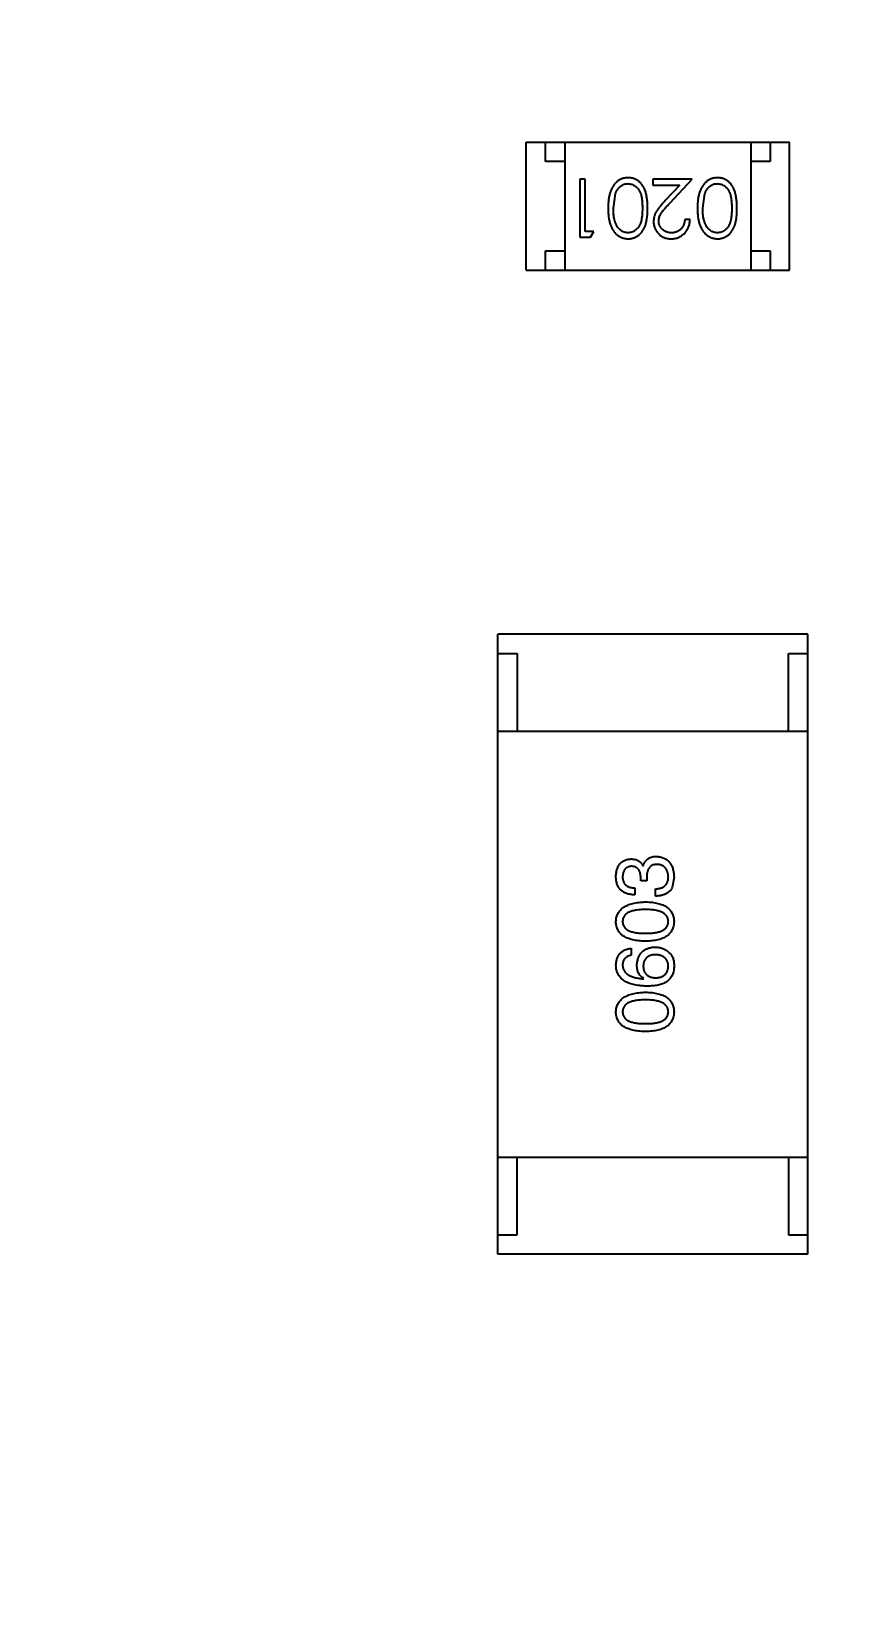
# Model space of a CAD drawing. Header units: inches. Extents: x -13 to 119, y -33 to 44.
# Drawn here: x 102.131 to 104.23, y 2.558 to 6.614 of the extents above; entities that cross this region are included whole.
import ezdxf

# ---------------------------------------------------------------- set-up
doc = ezdxf.new("R2010")
doc.units = ezdxf.units.IN
doc.header["$LTSCALE"] = 1.21
doc.header["$MEASUREMENT"] = 0
doc.header["$PDMODE"] = 3
doc.header["$PDSIZE"] = 0.3125
doc.layers.get('0').update_dxf_attribs({"linetype": 'CONTINUOUS'})
doc.layers.get('Defpoints').update_dxf_attribs({"linetype": 'CONTINUOUS'})
doc.layers.add('DIM', color=3, linetype='CONTINUOUS')
doc.styles.get("Standard").update_dxf_attribs({"font": 'txt', "width": 0.8})
doc.dimstyles.get("Standard").update_dxf_attribs({"dimtxt": 0.15625, "dimasz": 0.1875, "dimexe": 0.125, "dimexo": 0.0625, "dimgap": 0.09, "dimtad": 0, "dimtih": 1, "dimtoh": 1, "dimzin": 4, "dimdsep": 46, "dimtxsty": 'Standard', "dimblk": '_FILLED', "dimblk1": '_FILLED', "dimblk2": '_FILLED', "dimcen": 0.09, "dimazin": 1, "dimtp": 0.01, "dimtm": 0.01, "dimtfac": 1, "dimtofl": 0, "dimtmove": 0, "dimatfit": 3, "dimldrblk": '_FILLED', "dimfxl": 1, "dimtolj": 1, "dimtzin": 4, "dimarcsym": 0})

# ---------------------------------------------------------------- blocks, each defined once
blk = doc.blocks.new('_FILLED')
at = {"color": 0, "linetype": 'ByBlock'}
blk.add_solid([(0, 0), (-1, 0.1667), (-1, -0.1667)], dxfattribs=at)
blk = doc.blocks.new('*D26')
at = {"layer": 'Defpoints', "color": 0}
for p in [(87.6825, 22.6485), (108.0025, -8.1472), (108.0025, -17.2496)]:
    blk.add_point(p, dxfattribs=at)
at = {"layer": 'DIM', "color": 0, "lineweight": -2}
for p, q in [((87.6825, 22.586), (87.6825, -17.3746)), ((108.0025, -8.2097), (108.0025, -17.3746)), ((88.8825, -17.2496), (95.9125, -17.2496)), ((106.8025, -17.2496), (99.7725, -17.2496))]:
    blk.add_line(p, q, dxfattribs=at)
at = {"layer": 'DIM', "color": 0, "lineweight": -2, "xscale": 1.2, "yscale": 1.2, "zscale": 1.2, "rotation": 180}
blk.add_blockref('_FILLED', (87.6825, -17.2496), dxfattribs=at)
at = {"layer": 'DIM', "color": 0, "lineweight": -2, "xscale": 1.2, "yscale": 1.2, "zscale": 1.2}
blk.add_blockref('_FILLED', (108.0025, -17.2496), dxfattribs=at)
at = {"layer": 'DIM', "color": 0, "insert": (97.8425, -17.2496), "char_height": 1.2, "attachment_point": 5}
blk.add_mtext('\\A1;20.32', dxfattribs=at)

msp = doc.modelspace()

# ---------------------------------------------------------------- linework, layer by layer
at = {"color": 7, "linetype": 'Continuous'}
for p, q in [((103.4084, 6.3278), (104.0884, 6.3278)), ((103.4084, 5.9978), (103.4084, 6.3278)), ((103.4584, 6.2778), (103.4584, 6.3278)), ((103.5084, 6.3278), (103.5084, 5.9978)), ((103.9884, 6.3278), (103.9884, 5.9978)), ((104.0384, 6.3278), (104.0384, 6.2778)), ((104.0884, 5.9978), (104.0884, 6.3278)), ((103.5084, 6.2778), (103.4584, 6.2778)), ((104.0384, 6.2778), (103.9884, 6.2778)), ((103.5601, 6.2325), (103.5466, 6.2325)), ((103.5466, 6.2325), (103.5466, 6.0825)), ((103.5601, 6.0979), (103.5601, 6.2325)), ((103.837, 6.2325), (103.7351, 6.2325)), ((103.7351, 6.2325), (103.7351, 6.2172)), ((103.7351, 6.2172), (103.8049, 6.2172)), ((103.8049, 6.2172), (103.7674, 6.1771)), ((103.7788, 6.1705), (103.837, 6.2325)), ((103.6332, 6.1575), (103.6388, 6.1952)), ((103.8639, 6.1575), (103.8696, 6.1952)), ((103.8312, 6.1287), (103.8178, 6.1287)), ((103.5832, 6.0979), (103.5601, 6.0979)), ((103.5744, 6.0825), (103.5832, 6.0979)), ((103.4584, 6.0478), (103.5084, 6.0478)), ((103.4584, 5.9978), (103.4584, 6.0478)), ((103.5466, 6.0825), (103.5744, 6.0825)), ((103.9884, 6.0478), (104.0384, 6.0478)), ((104.0384, 6.0478), (104.0384, 5.9978)), ((103.4084, 5.9978), (104.0884, 5.9978)), ((104.1351, 5.0579), (103.3351, 5.0579)), ((103.3351, 3.4579), (103.3351, 5.0579)), ((104.1351, 3.4579), (104.1351, 5.0579)), ((103.3351, 5.0079), (103.3851, 5.0079)), ((103.3851, 5.0079), (103.3851, 4.8079)), ((104.0851, 5.0079), (104.1351, 5.0079)), ((104.0851, 4.8079), (104.0851, 5.0079)), ((103.3351, 4.8079), (104.1351, 4.8079)), ((103.7039, 4.4212), (103.7039, 4.431)), ((103.7194, 4.4212), (103.7039, 4.4212)), ((103.7096, 4.4597), (103.7104, 4.4597)), ((103.7194, 4.4302), (103.7194, 4.4212)), ((103.7899, 4.431), (103.785, 4.404)), ((103.6883, 4.4032), (103.6883, 4.3851)), ((103.7424, 4.3819), (103.7424, 4.4007)), ((103.6793, 4.2471), (103.6793, 4.229)), ((103.7112, 4.1684), (103.7121, 4.1692)), ((103.3351, 3.7079), (104.1351, 3.7079)), ((103.3851, 3.5079), (103.3851, 3.7079)), ((104.0851, 3.7079), (104.0851, 3.5079)), ((103.3351, 3.5079), (103.3851, 3.5079)), ((104.0851, 3.5079), (104.1351, 3.5079)), ((104.1351, 3.4579), (103.3351, 3.4579))]:
    msp.add_line(p, q, dxfattribs=at)
for points, knots in [([(103.6715, 6.2364), (103.6703, 6.2364), (103.6679, 6.2363), (103.6644, 6.2359), (103.6609, 6.2352), (103.6576, 6.2343), (103.6543, 6.2331), (103.6511, 6.2316), (103.6481, 6.2299), (103.645, 6.2279), (103.6422, 6.2257), (103.6394, 6.2231), (103.6368, 6.2204), (103.6344, 6.2173), (103.6322, 6.214), (103.6301, 6.2104), (103.6282, 6.2066), (103.6264, 6.2026), (103.6248, 6.1982), (103.6235, 6.1934), (103.6223, 6.1883), (103.6213, 6.1829), (103.6206, 6.1771), (103.6201, 6.1709), (103.6198, 6.1644), (103.6197, 6.1599), (103.6197, 6.1576)], [0, 0, 0, 0, 0.033824, 0.067298, 0.10028, 0.133019, 0.165736, 0.198792, 0.232372, 0.266409, 0.301016, 0.336196, 0.371972, 0.408574, 0.446394, 0.485225, 0.525372, 0.567224, 0.611081, 0.65775, 0.70702, 0.759235, 0.814484, 0.873227, 0.934937, 1, 1, 1, 1]), ([(103.6388, 6.1952), (103.6392, 6.1963), (103.64, 6.1983), (103.6413, 6.2013), (103.6428, 6.204), (103.6444, 6.2065), (103.6461, 6.2088), (103.648, 6.211), (103.65, 6.2129), (103.6528, 6.2151), (103.6565, 6.2175), (103.6612, 6.2195), (103.666, 6.2208), (103.6694, 6.2209), (103.671, 6.221)], [0, 0, 0, 0, 0.075949, 0.148549, 0.218996, 0.286119, 0.351826, 0.416074, 0.478265, 0.540325, 0.660405, 0.774606, 0.887187, 1, 1, 1, 1]), ([(103.671, 6.221), (103.6727, 6.2209), (103.676, 6.2207), (103.6808, 6.2194), (103.6856, 6.2174), (103.6893, 6.215), (103.6922, 6.2127), (103.6943, 6.2108), (103.6961, 6.2086), (103.6979, 6.2063), (103.6996, 6.2038), (103.701, 6.2011), (103.7024, 6.1982), (103.7036, 6.1951), (103.7047, 6.1917), (103.7056, 6.1879), (103.7064, 6.1838), (103.7071, 6.1792), (103.7075, 6.1743), (103.7079, 6.1691), (103.7081, 6.1634), (103.7082, 6.1595), (103.7082, 6.1575)], [0, 0, 0, 0, 0.060034, 0.120278, 0.182348, 0.247919, 0.281641, 0.315701, 0.350322, 0.385703, 0.421819, 0.459196, 0.497866, 0.538301, 0.58121, 0.628183, 0.679403, 0.734699, 0.794074, 0.858416, 0.927049, 1, 1, 1, 1]), ([(103.7216, 6.1576), (103.7216, 6.16), (103.7216, 6.1646), (103.7213, 6.1714), (103.7208, 6.1777), (103.72, 6.1837), (103.7192, 6.1892), (103.7181, 6.1944), (103.7168, 6.1991), (103.7153, 6.2034), (103.7136, 6.2074), (103.7117, 6.2111), (103.7097, 6.2146), (103.7075, 6.2178), (103.7052, 6.2208), (103.7027, 6.2235), (103.7001, 6.2259), (103.6973, 6.2281), (103.6944, 6.2301), (103.6914, 6.2318), (103.6883, 6.2332), (103.6851, 6.2343), (103.6818, 6.2353), (103.6784, 6.2359), (103.675, 6.2363), (103.6727, 6.2364), (103.6715, 6.2364)], [0, 0, 0, 0, 0.068113, 0.132564, 0.193427, 0.250218, 0.303569, 0.353576, 0.400235, 0.443586, 0.484619, 0.524292, 0.56238, 0.599049, 0.63494, 0.669782, 0.704009, 0.737842, 0.771098, 0.803896, 0.836415, 0.868639, 0.900715, 0.933378, 0.966213, 1, 1, 1, 1]), ([(103.9022, 6.2364), (103.901, 6.2364), (103.8987, 6.2363), (103.8952, 6.2359), (103.8917, 6.2352), (103.8884, 6.2343), (103.8851, 6.2331), (103.8819, 6.2316), (103.8788, 6.2299), (103.8758, 6.2279), (103.8729, 6.2257), (103.8702, 6.2231), (103.8676, 6.2204), (103.8652, 6.2173), (103.8629, 6.214), (103.8609, 6.2104), (103.8589, 6.2066), (103.8572, 6.2026), (103.8555, 6.1982), (103.8542, 6.1934), (103.853, 6.1883), (103.8521, 6.1829), (103.8514, 6.1771), (103.8508, 6.1709), (103.8505, 6.1644), (103.8505, 6.1599), (103.8505, 6.1576)], [0, 0, 0, 0, 0.033824, 0.067298, 0.10028, 0.133019, 0.165736, 0.198792, 0.232372, 0.266409, 0.301016, 0.336196, 0.371972, 0.408574, 0.446394, 0.485225, 0.525372, 0.567224, 0.611081, 0.65775, 0.70702, 0.759235, 0.814484, 0.873227, 0.934937, 1, 1, 1, 1]), ([(103.8696, 6.1952), (103.87, 6.1963), (103.8708, 6.1983), (103.8721, 6.2013), (103.8735, 6.204), (103.8751, 6.2065), (103.8769, 6.2088), (103.8787, 6.211), (103.8808, 6.2129), (103.8836, 6.2151), (103.8873, 6.2175), (103.892, 6.2195), (103.8968, 6.2208), (103.9001, 6.2209), (103.9018, 6.221)], [0, 0, 0, 0, 0.075949, 0.148549, 0.218996, 0.286119, 0.351826, 0.416074, 0.478265, 0.540325, 0.660405, 0.774606, 0.887187, 1, 1, 1, 1]), ([(103.9018, 6.221), (103.9034, 6.2209), (103.9067, 6.2207), (103.9116, 6.2194), (103.9164, 6.2174), (103.9201, 6.215), (103.923, 6.2127), (103.925, 6.2108), (103.9269, 6.2086), (103.9287, 6.2063), (103.9303, 6.2038), (103.9318, 6.2011), (103.9331, 6.1982), (103.9344, 6.1951), (103.9355, 6.1917), (103.9364, 6.1879), (103.9372, 6.1838), (103.9378, 6.1792), (103.9383, 6.1743), (103.9387, 6.1691), (103.9389, 6.1634), (103.9389, 6.1595), (103.9389, 6.1575)], [0, 0, 0, 0, 0.060034, 0.120278, 0.182348, 0.247919, 0.281641, 0.315701, 0.350322, 0.385703, 0.421819, 0.459196, 0.497866, 0.538301, 0.58121, 0.628183, 0.679403, 0.734699, 0.794074, 0.858416, 0.927049, 1, 1, 1, 1]), ([(103.9524, 6.1576), (103.9524, 6.16), (103.9523, 6.1646), (103.952, 6.1714), (103.9515, 6.1777), (103.9508, 6.1837), (103.9499, 6.1892), (103.9489, 6.1944), (103.9475, 6.1991), (103.946, 6.2034), (103.9443, 6.2074), (103.9425, 6.2111), (103.9405, 6.2146), (103.9383, 6.2178), (103.936, 6.2208), (103.9335, 6.2235), (103.9309, 6.2259), (103.9281, 6.2281), (103.9251, 6.2301), (103.9221, 6.2318), (103.919, 6.2332), (103.9158, 6.2343), (103.9126, 6.2353), (103.9092, 6.2359), (103.9058, 6.2363), (103.9034, 6.2364), (103.9022, 6.2364)], [0, 0, 0, 0, 0.068113, 0.132564, 0.193427, 0.250218, 0.303569, 0.353576, 0.400235, 0.443586, 0.484619, 0.524292, 0.56238, 0.599049, 0.63494, 0.669782, 0.704009, 0.737842, 0.771098, 0.803896, 0.836415, 0.868639, 0.900715, 0.933378, 0.966213, 1, 1, 1, 1]), ([(103.7674, 6.1771), (103.7659, 6.1756), (103.7631, 6.1726), (103.7592, 6.1682), (103.7556, 6.1641), (103.7524, 6.1602), (103.7496, 6.1566), (103.7471, 6.1532), (103.745, 6.1501), (103.7427, 6.1462), (103.7404, 6.1415), (103.7384, 6.1356), (103.7372, 6.1295), (103.7371, 6.1254), (103.737, 6.1233)], [0, 0, 0, 0, 0.09953, 0.192079, 0.277712, 0.357454, 0.429648, 0.495771, 0.555538, 0.608657, 0.707578, 0.804328, 0.901298, 1, 1, 1, 1]), ([(103.7505, 6.1245), (103.7505, 6.1261), (103.7507, 6.1293), (103.7517, 6.1341), (103.7534, 6.1388), (103.7554, 6.1426), (103.7574, 6.1457), (103.7593, 6.1484), (103.7617, 6.1513), (103.7643, 6.1546), (103.7674, 6.1581), (103.7708, 6.162), (103.7747, 6.1661), (103.7774, 6.169), (103.7788, 6.1705)], [0, 0, 0, 0, 0.088014, 0.174976, 0.2638, 0.355443, 0.406413, 0.465519, 0.533076, 0.609353, 0.693899, 0.787171, 0.889197, 1, 1, 1, 1]), ([(103.6197, 6.1576), (103.6197, 6.1553), (103.6198, 6.1508), (103.6201, 6.1442), (103.6206, 6.138), (103.6213, 6.1322), (103.6223, 6.1267), (103.6235, 6.1216), (103.6249, 6.1168), (103.6265, 6.1124), (103.6283, 6.1083), (103.6302, 6.1045), (103.6323, 6.1009), (103.6346, 6.0976), (103.637, 6.0946), (103.6395, 6.0918), (103.6423, 6.0893), (103.6451, 6.0871), (103.6481, 6.0851), (103.6512, 6.0834), (103.6544, 6.0819), (103.6576, 6.0808), (103.661, 6.0798), (103.6644, 6.0792), (103.6679, 6.0788), (103.6703, 6.0787), (103.6715, 6.0787)], [0, 0, 0, 0, 0.065278, 0.127205, 0.186168, 0.241675, 0.294115, 0.343609, 0.390387, 0.434463, 0.476646, 0.517002, 0.555936, 0.593716, 0.630057, 0.665601, 0.700745, 0.734917, 0.768681, 0.802087, 0.834849, 0.867433, 0.900138, 0.932806, 0.966212, 1, 1, 1, 1]), ([(103.671, 6.0941), (103.6694, 6.0942), (103.6661, 6.0943), (103.6612, 6.0956), (103.6566, 6.0977), (103.6528, 6.1001), (103.65, 6.1023), (103.6479, 6.1044), (103.646, 6.1066), (103.6442, 6.1091), (103.6425, 6.1118), (103.6409, 6.1147), (103.6395, 6.1179), (103.6381, 6.1213), (103.637, 6.125), (103.6359, 6.1289), (103.6351, 6.1331), (103.6344, 6.1375), (103.6339, 6.1421), (103.6334, 6.147), (103.6332, 6.1522), (103.6332, 6.1557), (103.6332, 6.1575)], [0, 0, 0, 0, 0.059689, 0.119507, 0.181075, 0.246162, 0.279894, 0.314468, 0.350403, 0.387474, 0.426147, 0.466624, 0.508745, 0.553328, 0.600058, 0.649177, 0.700552, 0.754894, 0.811825, 0.871514, 0.934319, 1, 1, 1, 1]), ([(103.7082, 6.1575), (103.7082, 6.1555), (103.7081, 6.1516), (103.7079, 6.146), (103.7075, 6.1407), (103.707, 6.1358), (103.7064, 6.1312), (103.7056, 6.1271), (103.7047, 6.1233), (103.7036, 6.1199), (103.7023, 6.1168), (103.701, 6.1139), (103.6995, 6.1112), (103.6979, 6.1087), (103.6961, 6.1064), (103.6942, 6.1043), (103.6922, 6.1023), (103.6893, 6.1001), (103.6856, 6.0977), (103.6809, 6.0956), (103.676, 6.0943), (103.6727, 6.0942), (103.671, 6.0941)], [0, 0, 0, 0, 0.073302, 0.142286, 0.206253, 0.266017, 0.321612, 0.372532, 0.419497, 0.462398, 0.502825, 0.541489, 0.579034, 0.615143, 0.650298, 0.684912, 0.718701, 0.752189, 0.817245, 0.879117, 0.939613, 1, 1, 1, 1]), ([(103.6715, 6.0787), (103.6727, 6.0787), (103.675, 6.0787), (103.6784, 6.0792), (103.6818, 6.0798), (103.6851, 6.0808), (103.6883, 6.0819), (103.6914, 6.0834), (103.6945, 6.0851), (103.6974, 6.087), (103.7002, 6.0893), (103.7029, 6.0917), (103.7054, 6.0944), (103.7077, 6.0974), (103.7098, 6.1006), (103.7119, 6.104), (103.7137, 6.1077), (103.7154, 6.1117), (103.7168, 6.116), (103.7181, 6.1207), (103.7192, 6.1258), (103.7201, 6.1314), (103.7208, 6.1373), (103.7213, 6.1437), (103.7216, 6.1505), (103.7216, 6.1552), (103.7216, 6.1576)], [0, 0, 0, 0, 0.033742, 0.066533, 0.099153, 0.13154, 0.164087, 0.196563, 0.229707, 0.263315, 0.297504, 0.331686, 0.366482, 0.4021, 0.438958, 0.476748, 0.515985, 0.556589, 0.599519, 0.645765, 0.695487, 0.748721, 0.805687, 0.866754, 0.931405, 1, 1, 1, 1]), ([(103.783, 6.0941), (103.7819, 6.0941), (103.7797, 6.0942), (103.7765, 6.0946), (103.7733, 6.0953), (103.7704, 6.0963), (103.7675, 6.0975), (103.7648, 6.0991), (103.7623, 6.1009), (103.7599, 6.103), (103.7577, 6.1053), (103.7558, 6.1077), (103.7541, 6.1102), (103.7528, 6.1129), (103.7517, 6.1156), (103.751, 6.1185), (103.7505, 6.1214), (103.7505, 6.1235), (103.7505, 6.1245)], [0, 0, 0, 0, 0.068027, 0.133505, 0.19695, 0.26027, 0.322741, 0.384982, 0.448465, 0.513424, 0.578224, 0.640011, 0.700094, 0.760067, 0.819012, 0.877878, 0.938035, 1, 1, 1, 1]), ([(103.7823, 6.0787), (103.784, 6.0787), (103.7873, 6.0788), (103.7921, 6.0795), (103.7967, 6.0806), (103.8012, 6.0821), (103.8054, 6.0841), (103.8094, 6.0865), (103.8132, 6.0894), (103.8168, 6.0927), (103.82, 6.0963), (103.8229, 6.1002), (103.8254, 6.1044), (103.8274, 6.1088), (103.829, 6.1134), (103.8302, 6.1183), (103.831, 6.1234), (103.8311, 6.1269), (103.8312, 6.1287)], [0, 0, 0, 0, 0.06445, 0.126725, 0.187421, 0.247417, 0.306749, 0.366595, 0.427749, 0.490235, 0.553031, 0.614805, 0.676505, 0.738096, 0.801021, 0.864897, 0.931209, 1, 1, 1, 1]), ([(103.8178, 6.1287), (103.8176, 6.1274), (103.8174, 6.1247), (103.8166, 6.121), (103.8157, 6.1174), (103.8145, 6.1141), (103.813, 6.111), (103.8112, 6.1082), (103.8092, 6.1055), (103.807, 6.1031), (103.8045, 6.101), (103.8019, 6.0991), (103.7991, 6.0976), (103.7962, 6.0963), (103.7931, 6.0953), (103.7899, 6.0946), (103.7865, 6.0942), (103.7842, 6.0941), (103.783, 6.0941)], [0, 0, 0, 0, 0.073648, 0.143686, 0.210962, 0.275557, 0.338064, 0.399311, 0.4594, 0.51934, 0.579024, 0.637809, 0.695959, 0.754122, 0.813113, 0.873453, 0.935561, 1, 1, 1, 1]), ([(103.8505, 6.1576), (103.8505, 6.1553), (103.8505, 6.1508), (103.8508, 6.1442), (103.8514, 6.138), (103.8521, 6.1322), (103.8531, 6.1267), (103.8542, 6.1216), (103.8557, 6.1168), (103.8572, 6.1124), (103.8591, 6.1083), (103.861, 6.1045), (103.8631, 6.1009), (103.8653, 6.0976), (103.8678, 6.0946), (103.8703, 6.0918), (103.873, 6.0893), (103.8759, 6.0871), (103.8789, 6.0851), (103.882, 6.0834), (103.8851, 6.0819), (103.8884, 6.0808), (103.8917, 6.0798), (103.8952, 6.0792), (103.8987, 6.0788), (103.901, 6.0787), (103.9022, 6.0787)], [0, 0, 0, 0, 0.065278, 0.127205, 0.186168, 0.241675, 0.294115, 0.343609, 0.390387, 0.434463, 0.476646, 0.517002, 0.555936, 0.593716, 0.630057, 0.665601, 0.700745, 0.734917, 0.768681, 0.802087, 0.834849, 0.867433, 0.900138, 0.932806, 0.966212, 1, 1, 1, 1]), ([(103.9018, 6.0941), (103.9001, 6.0942), (103.8969, 6.0943), (103.892, 6.0956), (103.8873, 6.0977), (103.8836, 6.1001), (103.8807, 6.1023), (103.8787, 6.1044), (103.8767, 6.1066), (103.8749, 6.1091), (103.8732, 6.1118), (103.8717, 6.1147), (103.8702, 6.1179), (103.8689, 6.1213), (103.8678, 6.125), (103.8667, 6.1289), (103.8659, 6.1331), (103.8651, 6.1375), (103.8646, 6.1421), (103.8642, 6.147), (103.864, 6.1522), (103.8639, 6.1557), (103.8639, 6.1575)], [0, 0, 0, 0, 0.059689, 0.119507, 0.181075, 0.246162, 0.279894, 0.314468, 0.350403, 0.387474, 0.426147, 0.466624, 0.508745, 0.553328, 0.600058, 0.649177, 0.700552, 0.754894, 0.811825, 0.871514, 0.934319, 1, 1, 1, 1]), ([(103.9389, 6.1575), (103.9389, 6.1555), (103.9389, 6.1516), (103.9386, 6.146), (103.9383, 6.1407), (103.9378, 6.1358), (103.9372, 6.1312), (103.9364, 6.1271), (103.9355, 6.1233), (103.9344, 6.1199), (103.9331, 6.1168), (103.9318, 6.1139), (103.9303, 6.1112), (103.9286, 6.1087), (103.9269, 6.1064), (103.925, 6.1043), (103.923, 6.1023), (103.9201, 6.1001), (103.9164, 6.0977), (103.9117, 6.0956), (103.9068, 6.0943), (103.9034, 6.0942), (103.9018, 6.0941)], [0, 0, 0, 0, 0.073302, 0.142286, 0.206253, 0.266017, 0.321612, 0.372532, 0.419497, 0.462398, 0.502825, 0.541489, 0.579034, 0.615143, 0.650298, 0.684912, 0.718701, 0.752189, 0.817245, 0.879117, 0.939613, 1, 1, 1, 1]), ([(103.9022, 6.0787), (103.9034, 6.0787), (103.9058, 6.0787), (103.9092, 6.0792), (103.9126, 6.0798), (103.9159, 6.0808), (103.9191, 6.0819), (103.9222, 6.0834), (103.9252, 6.0851), (103.9282, 6.087), (103.931, 6.0893), (103.9337, 6.0917), (103.9361, 6.0944), (103.9385, 6.0974), (103.9406, 6.1006), (103.9426, 6.104), (103.9445, 6.1077), (103.9461, 6.1117), (103.9476, 6.116), (103.9489, 6.1207), (103.95, 6.1258), (103.9508, 6.1314), (103.9515, 6.1373), (103.952, 6.1437), (103.9523, 6.1505), (103.9524, 6.1552), (103.9524, 6.1576)], [0, 0, 0, 0, 0.033742, 0.066533, 0.099153, 0.13154, 0.164087, 0.196563, 0.229707, 0.263315, 0.297504, 0.331686, 0.366482, 0.4021, 0.438958, 0.476748, 0.515985, 0.556589, 0.599519, 0.645765, 0.695487, 0.748721, 0.805687, 0.866754, 0.931405, 1, 1, 1, 1]), ([(103.737, 6.1233), (103.737, 6.1218), (103.7371, 6.1189), (103.7377, 6.1146), (103.7387, 6.1104), (103.74, 6.1064), (103.7419, 6.1026), (103.744, 6.0989), (103.7466, 6.0953), (103.7495, 6.0919), (103.7527, 6.0888), (103.7562, 6.0861), (103.76, 6.0838), (103.764, 6.0819), (103.7682, 6.0805), (103.7727, 6.0795), (103.7774, 6.0788), (103.7807, 6.0787), (103.7823, 6.0787)], [0, 0, 0, 0, 0.06271, 0.123347, 0.183401, 0.242828, 0.302097, 0.36242, 0.423725, 0.487032, 0.550491, 0.612709, 0.674265, 0.73617, 0.799211, 0.863483, 0.930525, 1, 1, 1, 1]), ([(103.6399, 4.4327), (103.64, 4.4344), (103.6402, 4.4378), (103.6409, 4.4426), (103.6417, 4.4472), (103.6429, 4.4514), (103.6443, 4.4554), (103.646, 4.459), (103.648, 4.4623), (103.6503, 4.4653), (103.6529, 4.468), (103.6557, 4.4703), (103.6588, 4.4724), (103.6622, 4.4741), (103.6659, 4.4755), (103.6698, 4.4766), (103.674, 4.4774), (103.677, 4.4776), (103.6785, 4.4778)], [0, 0, 0, 0, 0.077845, 0.151584, 0.221397, 0.287366, 0.350104, 0.410398, 0.467998, 0.524388, 0.579979, 0.635152, 0.690917, 0.747936, 0.806661, 0.867861, 0.932479, 1, 1, 1, 1]), ([(103.6785, 4.4778), (103.6803, 4.4777), (103.6838, 4.4776), (103.6889, 4.4768), (103.6936, 4.4753), (103.6977, 4.4734), (103.7014, 4.4708), (103.7047, 4.4677), (103.7075, 4.464), (103.7089, 4.4612), (103.7096, 4.4597)], [0, 0, 0, 0, 0.143686, 0.277942, 0.40333, 0.521785, 0.638573, 0.755208, 0.874773, 1, 1, 1, 1]), ([(103.7104, 4.4597), (103.7107, 4.4607), (103.7114, 4.4627), (103.7125, 4.4655), (103.7138, 4.4681), (103.7152, 4.4705), (103.7168, 4.4727), (103.7186, 4.4747), (103.7204, 4.4766), (103.7225, 4.4782), (103.7247, 4.4797), (103.727, 4.4809), (103.7295, 4.482), (103.7321, 4.4828), (103.7349, 4.4835), (103.7378, 4.4839), (103.7409, 4.4843), (103.743, 4.4843), (103.744, 4.4843)], [0, 0, 0, 0, 0.069445, 0.136039, 0.200011, 0.261745, 0.322328, 0.381403, 0.438864, 0.496655, 0.554398, 0.612391, 0.672266, 0.733005, 0.79604, 0.861293, 0.928785, 1, 1, 1, 1]), ([(103.7465, 4.4638), (103.7454, 4.4638), (103.7433, 4.4638), (103.7402, 4.4634), (103.7373, 4.4627), (103.7347, 4.4618), (103.7322, 4.4606), (103.73, 4.4591), (103.7279, 4.4574), (103.7262, 4.4554), (103.7246, 4.4532), (103.7232, 4.4507), (103.722, 4.4479), (103.7211, 4.4449), (103.7203, 4.4416), (103.7198, 4.438), (103.7195, 4.4342), (103.7194, 4.4316), (103.7194, 4.4302)], [0, 0, 0, 0, 0.066518, 0.129194, 0.188613, 0.245254, 0.300032, 0.353805, 0.407079, 0.461108, 0.516272, 0.574141, 0.634837, 0.699275, 0.767504, 0.840272, 0.917505, 1, 1, 1, 1]), ([(103.744, 4.4843), (103.7458, 4.4842), (103.7493, 4.4839), (103.7544, 4.483), (103.7591, 4.4818), (103.7635, 4.4802), (103.7675, 4.4782), (103.7713, 4.4757), (103.7747, 4.473), (103.7777, 4.4698), (103.7804, 4.4663), (103.7828, 4.4623), (103.7848, 4.458), (103.7865, 4.4534), (103.7879, 4.4483), (103.789, 4.4429), (103.7896, 4.4371), (103.7898, 4.4331), (103.7899, 4.431)], [0, 0, 0, 0, 0.068236, 0.132937, 0.194125, 0.253174, 0.310181, 0.365986, 0.421096, 0.476216, 0.532352, 0.590232, 0.649824, 0.71274, 0.778406, 0.848058, 0.921922, 1, 1, 1, 1]), ([(103.7752, 4.4319), (103.7751, 4.4331), (103.7749, 4.4355), (103.7744, 4.4389), (103.7737, 4.4422), (103.7728, 4.4452), (103.7717, 4.448), (103.7704, 4.4506), (103.7689, 4.4529), (103.7672, 4.4551), (103.7653, 4.4569), (103.7632, 4.4586), (103.7609, 4.4601), (103.7584, 4.4613), (103.7557, 4.4623), (103.7528, 4.463), (103.7497, 4.4636), (103.7476, 4.4638), (103.7465, 4.4638)], [0, 0, 0, 0, 0.076694, 0.149502, 0.218019, 0.283183, 0.345589, 0.405199, 0.462852, 0.519478, 0.575313, 0.630559, 0.687006, 0.744638, 0.804006, 0.866059, 0.931486, 1, 1, 1, 1]), ([(103.6883, 4.3851), (103.6864, 4.3852), (103.6826, 4.3853), (103.6772, 4.386), (103.6722, 4.387), (103.6675, 4.3883), (103.6632, 4.3901), (103.6592, 4.3921), (103.6556, 4.3946), (103.6524, 4.3974), (103.6495, 4.4005), (103.647, 4.4041), (103.6449, 4.408), (103.6432, 4.4122), (103.6418, 4.4168), (103.6408, 4.4218), (103.6401, 4.4271), (103.64, 4.4308), (103.6399, 4.4327)], [0, 0, 0, 0, 0.074804, 0.144899, 0.211458, 0.274554, 0.334363, 0.392059, 0.448123, 0.503024, 0.558154, 0.613471, 0.670844, 0.729926, 0.792003, 0.857405, 0.926768, 1, 1, 1, 1]), ([(103.6801, 4.4589), (103.6792, 4.4588), (103.6775, 4.4587), (103.6749, 4.4582), (103.6726, 4.4575), (103.6704, 4.4567), (103.6683, 4.4556), (103.6665, 4.4544), (103.6648, 4.453), (103.6632, 4.4513), (103.6619, 4.4496), (103.6607, 4.4476), (103.6597, 4.4454), (103.6588, 4.4431), (103.6582, 4.4405), (103.6577, 4.4378), (103.6573, 4.4349), (103.6572, 4.4329), (103.6571, 4.4319)], [0, 0, 0, 0, 0.067655, 0.132224, 0.194132, 0.253145, 0.309858, 0.366002, 0.421361, 0.47702, 0.532632, 0.590536, 0.65067, 0.713258, 0.779588, 0.848803, 0.921949, 1, 1, 1, 1]), ([(103.6571, 4.4319), (103.6572, 4.4307), (103.6572, 4.4285), (103.6576, 4.4254), (103.6582, 4.4224), (103.659, 4.4196), (103.6601, 4.4171), (103.6615, 4.4148), (103.663, 4.4126), (103.6649, 4.4107), (103.667, 4.409), (103.6693, 4.4076), (103.6719, 4.4063), (103.6747, 4.4052), (103.6778, 4.4044), (103.6811, 4.4038), (103.6846, 4.4033), (103.687, 4.4032), (103.6883, 4.4032)], [0, 0, 0, 0, 0.069877, 0.136363, 0.198671, 0.257968, 0.315462, 0.370709, 0.425568, 0.479847, 0.535753, 0.592303, 0.651386, 0.713311, 0.778642, 0.84836, 0.921866, 1, 1, 1, 1]), ([(103.7039, 4.431), (103.7038, 4.4321), (103.7037, 4.4343), (103.7034, 4.4373), (103.7028, 4.4402), (103.7021, 4.4429), (103.7012, 4.4454), (103.7002, 4.4476), (103.699, 4.4497), (103.6976, 4.4516), (103.696, 4.4532), (103.6942, 4.4546), (103.6923, 4.4559), (103.6902, 4.4569), (103.6879, 4.4578), (103.6855, 4.4584), (103.6828, 4.4587), (103.681, 4.4589), (103.6801, 4.4589)], [0, 0, 0, 0, 0.079415, 0.154091, 0.22508, 0.29186, 0.355026, 0.415127, 0.472418, 0.528511, 0.583551, 0.638361, 0.693547, 0.750023, 0.807857, 0.868401, 0.932259, 1, 1, 1, 1]), ([(103.7424, 4.4007), (103.7437, 4.4008), (103.7463, 4.4009), (103.75, 4.4013), (103.7535, 4.402), (103.7567, 4.4029), (103.7597, 4.404), (103.7624, 4.4054), (103.7648, 4.407), (103.767, 4.4089), (103.7689, 4.411), (103.7706, 4.4133), (103.772, 4.4158), (103.7732, 4.4186), (103.7741, 4.4216), (103.7747, 4.4248), (103.7751, 4.4283), (103.7752, 4.4306), (103.7752, 4.4319)], [0, 0, 0, 0, 0.07723, 0.149593, 0.217944, 0.282232, 0.34411, 0.402297, 0.458791, 0.513966, 0.568538, 0.623291, 0.679957, 0.737243, 0.798142, 0.86118, 0.928728, 1, 1, 1, 1]), ([(103.785, 4.404), (103.7846, 4.4031), (103.7838, 4.4014), (103.7822, 4.399), (103.7806, 4.3967), (103.7787, 4.3946), (103.7766, 4.3926), (103.7744, 4.3908), (103.772, 4.3892), (103.7694, 4.3878), (103.7667, 4.3865), (103.7637, 4.3853), (103.7606, 4.3844), (103.7573, 4.3835), (103.7538, 4.3829), (103.7502, 4.3823), (103.7463, 4.382), (103.7437, 4.3819), (103.7424, 4.3819)], [0, 0, 0, 0, 0.056906, 0.113264, 0.168825, 0.223843, 0.279195, 0.335267, 0.392098, 0.450414, 0.51054, 0.572219, 0.636652, 0.703156, 0.773102, 0.845505, 0.921063, 1, 1, 1, 1]), ([(103.6399, 4.3161), (103.64, 4.3181), (103.6403, 4.3219), (103.6414, 4.3274), (103.643, 4.3326), (103.6452, 4.3375), (103.648, 4.3419), (103.6513, 4.346), (103.6553, 4.3498), (103.6598, 4.3531), (103.6649, 4.3561), (103.6706, 4.3588), (103.6768, 4.361), (103.6836, 4.3629), (103.6909, 4.3645), (103.6988, 4.3657), (103.7073, 4.3665), (103.7131, 4.3668), (103.7162, 4.3669)], [0, 0, 0, 0, 0.057415, 0.112361, 0.16496, 0.216437, 0.267441, 0.318839, 0.371478, 0.426325, 0.483626, 0.544235, 0.608673, 0.677374, 0.750405, 0.828394, 0.911525, 1, 1, 1, 1]), ([(103.7162, 4.3473), (103.7138, 4.3472), (103.7092, 4.3472), (103.7025, 4.3468), (103.6962, 4.3462), (103.6905, 4.3454), (103.6851, 4.3443), (103.6803, 4.343), (103.6759, 4.3414), (103.6719, 4.3396), (103.6685, 4.3375), (103.6654, 4.3352), (103.6629, 4.3326), (103.6607, 4.3298), (103.6591, 4.3267), (103.658, 4.3234), (103.6573, 4.3198), (103.6572, 4.3174), (103.6571, 4.3161)], [0, 0, 0, 0, 0.095719, 0.185854, 0.269738, 0.347952, 0.420315, 0.487894, 0.550245, 0.608186, 0.662454, 0.713283, 0.761375, 0.808209, 0.854301, 0.901312, 0.949396, 1, 1, 1, 1]), ([(103.7162, 4.3669), (103.7191, 4.3668), (103.7248, 4.3666), (103.7331, 4.3659), (103.7408, 4.3648), (103.748, 4.3632), (103.7546, 4.3614), (103.7606, 4.3591), (103.7661, 4.3565), (103.7711, 4.3536), (103.7754, 4.3502), (103.7792, 4.3464), (103.7825, 4.3423), (103.7851, 4.3378), (103.7872, 4.3329), (103.7887, 4.3276), (103.7897, 4.322), (103.7898, 4.3181), (103.7899, 4.3161)], [0, 0, 0, 0, 0.08769, 0.170218, 0.24749, 0.319818, 0.387758, 0.451391, 0.511445, 0.568185, 0.622681, 0.67526, 0.726746, 0.778428, 0.830764, 0.884397, 0.940866, 1, 1, 1, 1]), ([(103.7752, 4.3161), (103.7751, 4.3174), (103.7749, 4.3198), (103.7742, 4.3234), (103.7729, 4.3267), (103.7712, 4.3298), (103.7691, 4.3326), (103.7665, 4.3352), (103.7635, 4.3375), (103.76, 4.3396), (103.756, 4.3414), (103.7516, 4.343), (103.7468, 4.3443), (103.7415, 4.3454), (103.7358, 4.3462), (103.7297, 4.3468), (103.7231, 4.3472), (103.7185, 4.3472), (103.7162, 4.3473)], [0, 0, 0, 0, 0.050879, 0.099377, 0.146973, 0.193618, 0.240619, 0.289461, 0.34047, 0.395283, 0.453059, 0.515633, 0.582666, 0.655287, 0.732971, 0.815933, 0.905166, 1, 1, 1, 1]), ([(103.7162, 4.2653), (103.7131, 4.2654), (103.7072, 4.2656), (103.6986, 4.2664), (103.6907, 4.2675), (103.6833, 4.269), (103.6764, 4.2708), (103.6702, 4.2731), (103.6645, 4.2757), (103.6594, 4.2787), (103.6549, 4.282), (103.651, 4.2858), (103.6476, 4.2899), (103.6449, 4.2945), (103.6428, 4.2994), (103.6412, 4.3046), (103.6402, 4.3102), (103.64, 4.3141), (103.6399, 4.3161)], [0, 0, 0, 0, 0.088823, 0.172287, 0.250296, 0.323438, 0.392244, 0.456221, 0.516635, 0.573871, 0.628, 0.680335, 0.731489, 0.782557, 0.834044, 0.886738, 0.942089, 1, 1, 1, 1]), ([(103.6571, 4.3161), (103.6572, 4.3149), (103.6573, 4.3125), (103.658, 4.309), (103.6591, 4.3058), (103.6608, 4.3028), (103.6629, 4.3), (103.6654, 4.2975), (103.6685, 4.2953), (103.672, 4.2933), (103.6759, 4.2915), (103.6803, 4.2899), (103.6852, 4.2887), (103.6905, 4.2876), (103.6962, 4.2868), (103.7025, 4.2862), (103.7092, 4.2858), (103.7138, 4.2858), (103.7162, 4.2858)], [0, 0, 0, 0, 0.049764, 0.097007, 0.143217, 0.188577, 0.235116, 0.282997, 0.333719, 0.387776, 0.445989, 0.508679, 0.576563, 0.649481, 0.728235, 0.812722, 0.903548, 1, 1, 1, 1]), ([(103.7162, 4.2858), (103.7185, 4.2858), (103.7232, 4.2858), (103.7298, 4.2862), (103.7361, 4.2868), (103.7419, 4.2876), (103.7472, 4.2887), (103.752, 4.2899), (103.7564, 4.2915), (103.7604, 4.2933), (103.7639, 4.2953), (103.7669, 4.2975), (103.7694, 4.3), (103.7715, 4.3028), (103.7732, 4.3058), (103.7744, 4.309), (103.775, 4.3125), (103.7751, 4.3149), (103.7752, 4.3161)], [0, 0, 0, 0, 0.096457, 0.187288, 0.27178, 0.350132, 0.423455, 0.491343, 0.554037, 0.612253, 0.666313, 0.717038, 0.764921, 0.811214, 0.856775, 0.902988, 0.950234, 1, 1, 1, 1]), ([(103.7899, 4.3161), (103.7898, 4.3141), (103.7897, 4.3102), (103.7887, 4.3046), (103.7872, 4.2994), (103.7851, 4.2945), (103.7825, 4.2899), (103.7792, 4.2858), (103.7755, 4.282), (103.7711, 4.2787), (103.7661, 4.2757), (103.7606, 4.2731), (103.7546, 4.2708), (103.748, 4.269), (103.7408, 4.2675), (103.7331, 4.2664), (103.7248, 4.2656), (103.7191, 4.2654), (103.7162, 4.2653)], [0, 0, 0, 0, 0.059135, 0.115606, 0.169241, 0.221578, 0.273261, 0.324749, 0.377329, 0.431642, 0.488541, 0.548597, 0.612232, 0.680174, 0.752504, 0.829777, 0.912307, 1, 1, 1, 1]), ([(103.6399, 4.2036), (103.6401, 4.2052), (103.6403, 4.2083), (103.641, 4.2129), (103.642, 4.2171), (103.6432, 4.2211), (103.6447, 4.2248), (103.6465, 4.2282), (103.6486, 4.2313), (103.6509, 4.2342), (103.6535, 4.2368), (103.6564, 4.2391), (103.6596, 4.2411), (103.663, 4.2429), (103.6667, 4.2444), (103.6706, 4.2456), (103.6749, 4.2465), (103.6778, 4.2469), (103.6793, 4.2471)], [0, 0, 0, 0, 0.073784, 0.144317, 0.211047, 0.274818, 0.336501, 0.395724, 0.453465, 0.510016, 0.566585, 0.622844, 0.680328, 0.739335, 0.800408, 0.863904, 0.93053, 1, 1, 1, 1]), ([(103.6793, 4.229), (103.6775, 4.2287), (103.6742, 4.2279), (103.6696, 4.2261), (103.6658, 4.2237), (103.6626, 4.2208), (103.6601, 4.2172), (103.6584, 4.2132), (103.6573, 4.2086), (103.6572, 4.2053), (103.6571, 4.2036)], [0, 0, 0, 0, 0.1439, 0.274233, 0.394478, 0.509388, 0.621911, 0.738504, 0.863414, 1, 1, 1, 1]), ([(103.694, 4.2036), (103.6942, 4.2055), (103.6945, 4.209), (103.6954, 4.2142), (103.6966, 4.219), (103.6981, 4.2234), (103.6999, 4.2275), (103.702, 4.2314), (103.7045, 4.2348), (103.7073, 4.2379), (103.7104, 4.2407), (103.7138, 4.2431), (103.7175, 4.2452), (103.7216, 4.2469), (103.7259, 4.2483), (103.7306, 4.2493), (103.7356, 4.2501), (103.739, 4.2503), (103.7407, 4.2504)], [0, 0, 0, 0, 0.074228, 0.144548, 0.211288, 0.274576, 0.335162, 0.393915, 0.450599, 0.506657, 0.562409, 0.618617, 0.676096, 0.735061, 0.79654, 0.860906, 0.928473, 1, 1, 1, 1]), ([(103.7416, 4.2307), (103.7403, 4.2306), (103.738, 4.2304), (103.7345, 4.2299), (103.7313, 4.2292), (103.7283, 4.2283), (103.7255, 4.2271), (103.723, 4.2258), (103.7207, 4.2243), (103.7186, 4.2225), (103.7168, 4.2206), (103.7151, 4.2184), (103.7138, 4.216), (103.7126, 4.2135), (103.7117, 4.2107), (103.711, 4.2077), (103.7106, 4.2045), (103.7105, 4.2023), (103.7104, 4.2012)], [0, 0, 0, 0, 0.076288, 0.14871, 0.216387, 0.281386, 0.342528, 0.402111, 0.4591, 0.514852, 0.569974, 0.625644, 0.682226, 0.740156, 0.800362, 0.863471, 0.930116, 1, 1, 1, 1]), ([(103.7407, 4.2504), (103.7425, 4.2503), (103.7459, 4.2502), (103.751, 4.2495), (103.7559, 4.2484), (103.7607, 4.2468), (103.7652, 4.2446), (103.7696, 4.2421), (103.7738, 4.2391), (103.7763, 4.2368), (103.7776, 4.2356)], [0, 0, 0, 0, 0.12904, 0.253809, 0.377066, 0.499122, 0.621469, 0.744665, 0.870607, 1, 1, 1, 1]), ([(103.7752, 4.202), (103.7751, 4.2031), (103.7749, 4.2052), (103.7744, 4.2083), (103.7736, 4.2112), (103.7725, 4.2139), (103.7712, 4.2164), (103.7697, 4.2187), (103.768, 4.2208), (103.766, 4.2227), (103.7637, 4.2245), (103.7613, 4.2259), (103.7586, 4.2273), (103.7556, 4.2283), (103.7524, 4.2292), (103.749, 4.2299), (103.7454, 4.2304), (103.7429, 4.2306), (103.7416, 4.2307)], [0, 0, 0, 0, 0.066682, 0.130303, 0.190802, 0.248749, 0.30534, 0.361219, 0.415721, 0.471765, 0.528279, 0.586428, 0.64659, 0.710143, 0.776461, 0.846692, 0.921137, 1, 1, 1, 1]), ([(103.7776, 4.2356), (103.7787, 4.2347), (103.7808, 4.2328), (103.7834, 4.2293), (103.7856, 4.2254), (103.7874, 4.221), (103.7887, 4.2161), (103.7896, 4.2107), (103.79, 4.2049), (103.79, 4.2008), (103.7899, 4.1987)], [0, 0, 0, 0, 0.105033, 0.21147, 0.321511, 0.438526, 0.563605, 0.698055, 0.843218, 1, 1, 1, 1]), ([(103.7194, 4.1495), (103.7163, 4.1496), (103.7102, 4.1498), (103.7013, 4.1507), (103.6931, 4.1518), (103.6854, 4.1534), (103.6783, 4.1554), (103.6718, 4.1578), (103.6659, 4.1606), (103.6607, 4.1638), (103.6559, 4.1673), (103.6518, 4.1713), (103.6483, 4.1757), (103.6454, 4.1806), (103.6431, 4.1858), (103.6414, 4.1914), (103.6403, 4.1974), (103.6401, 4.2015), (103.6399, 4.2036)], [0, 0, 0, 0, 0.087517, 0.169686, 0.246944, 0.319347, 0.387088, 0.450961, 0.511075, 0.567974, 0.622351, 0.675039, 0.726853, 0.778688, 0.83093, 0.884738, 0.941043, 1, 1, 1, 1]), ([(103.6571, 4.2036), (103.6572, 4.2023), (103.6574, 4.1998), (103.6583, 4.1961), (103.6594, 4.1926), (103.6611, 4.1894), (103.6631, 4.1864), (103.6655, 4.1836), (103.6683, 4.1811), (103.6715, 4.1787), (103.6751, 4.1766), (103.6791, 4.1748), (103.6835, 4.1732), (103.6883, 4.1717), (103.6935, 4.1706), (103.699, 4.1696), (103.705, 4.1688), (103.7091, 4.1685), (103.7112, 4.1684)], [0, 0, 0, 0, 0.054741, 0.107075, 0.158339, 0.208382, 0.258772, 0.310045, 0.362765, 0.417822, 0.475982, 0.537466, 0.602901, 0.673037, 0.747247, 0.826291, 0.910782, 1, 1, 1, 1]), ([(103.7121, 4.1692), (103.7106, 4.1701), (103.7078, 4.1718), (103.7041, 4.1749), (103.701, 4.1786), (103.6984, 4.1827), (103.6965, 4.1873), (103.695, 4.1923), (103.6942, 4.1978), (103.6941, 4.2017), (103.694, 4.2036)], [0, 0, 0, 0, 0.122276, 0.239997, 0.35611, 0.473903, 0.59404, 0.720428, 0.855383, 1, 1, 1, 1]), ([(103.7104, 4.2012), (103.7105, 4.2), (103.7106, 4.1978), (103.711, 4.1945), (103.7117, 4.1914), (103.7127, 4.1885), (103.7138, 4.1859), (103.7153, 4.1835), (103.7169, 4.1812), (103.7188, 4.1792), (103.7209, 4.1774), (103.7233, 4.1758), (103.7259, 4.1745), (103.7287, 4.1733), (103.7318, 4.1724), (103.7351, 4.1716), (103.7387, 4.1711), (103.7411, 4.1709), (103.7424, 4.1708)], [0, 0, 0, 0, 0.070453, 0.136523, 0.199866, 0.260392, 0.318446, 0.374657, 0.430182, 0.485556, 0.541071, 0.598396, 0.657208, 0.718642, 0.783247, 0.851631, 0.923928, 1, 1, 1, 1]), ([(103.7424, 4.1708), (103.7437, 4.1709), (103.7462, 4.1711), (103.7498, 4.1716), (103.7532, 4.1724), (103.7564, 4.1733), (103.7593, 4.1745), (103.762, 4.176), (103.7644, 4.1775), (103.7666, 4.1794), (103.7686, 4.1815), (103.7702, 4.1838), (103.7717, 4.1863), (103.7729, 4.189), (103.7738, 4.1919), (103.7745, 4.1951), (103.775, 4.1985), (103.7751, 4.2008), (103.7752, 4.202)], [0, 0, 0, 0, 0.076467, 0.148148, 0.216496, 0.280559, 0.342274, 0.401168, 0.458322, 0.514073, 0.569257, 0.62465, 0.68124, 0.739113, 0.799947, 0.862804, 0.929597, 1, 1, 1, 1]), ([(103.7899, 4.1987), (103.7898, 4.1967), (103.7896, 4.1926), (103.7885, 4.1868), (103.7869, 4.1814), (103.7847, 4.1764), (103.7819, 4.1717), (103.7786, 4.1674), (103.7747, 4.1635), (103.7718, 4.1613), (103.7703, 4.1602)], [0, 0, 0, 0, 0.137449, 0.267856, 0.393219, 0.514735, 0.63397, 0.753734, 0.874967, 1, 1, 1, 1]), ([(103.7703, 4.1602), (103.7687, 4.1593), (103.7655, 4.1576), (103.7603, 4.1554), (103.7546, 4.1536), (103.7484, 4.1521), (103.7418, 4.1509), (103.7348, 4.1501), (103.7273, 4.1496), (103.7221, 4.1496), (103.7194, 4.1495)], [0, 0, 0, 0, 0.101889, 0.209155, 0.322694, 0.442863, 0.569758, 0.70479, 0.848502, 1, 1, 1, 1]), ([(103.6399, 4.083), (103.64, 4.0849), (103.6403, 4.0887), (103.6414, 4.0943), (103.643, 4.0995), (103.6452, 4.1043), (103.648, 4.1088), (103.6513, 4.1129), (103.6553, 4.1166), (103.6598, 4.12), (103.6649, 4.123), (103.6706, 4.1256), (103.6768, 4.1279), (103.6836, 4.1298), (103.6909, 4.1313), (103.6988, 4.1325), (103.7073, 4.1334), (103.7131, 4.1336), (103.7162, 4.1338)], [0, 0, 0, 0, 0.057415, 0.112361, 0.16496, 0.216437, 0.267441, 0.318839, 0.371478, 0.426325, 0.483626, 0.544235, 0.608673, 0.677374, 0.750405, 0.828394, 0.911525, 1, 1, 1, 1]), ([(103.7162, 4.1141), (103.7138, 4.1141), (103.7092, 4.114), (103.7025, 4.1137), (103.6962, 4.1131), (103.6905, 4.1122), (103.6851, 4.1112), (103.6803, 4.1098), (103.6759, 4.1083), (103.6719, 4.1065), (103.6685, 4.1043), (103.6654, 4.102), (103.6629, 4.0995), (103.6607, 4.0967), (103.6591, 4.0936), (103.658, 4.0902), (103.6573, 4.0867), (103.6572, 4.0842), (103.6571, 4.083)], [0, 0, 0, 0, 0.095719, 0.185854, 0.269738, 0.347952, 0.420315, 0.487894, 0.550245, 0.608186, 0.662454, 0.713283, 0.761375, 0.808209, 0.854301, 0.901312, 0.949396, 1, 1, 1, 1]), ([(103.7162, 4.1338), (103.7191, 4.1337), (103.7248, 4.1335), (103.7331, 4.1327), (103.7408, 4.1316), (103.748, 4.1301), (103.7546, 4.1282), (103.7606, 4.126), (103.7661, 4.1234), (103.7711, 4.1204), (103.7754, 4.117), (103.7792, 4.1133), (103.7825, 4.1091), (103.7851, 4.1046), (103.7872, 4.0997), (103.7887, 4.0945), (103.7897, 4.0888), (103.7898, 4.0849), (103.7899, 4.083)], [0, 0, 0, 0, 0.08769, 0.170218, 0.24749, 0.319818, 0.387758, 0.451391, 0.511445, 0.568185, 0.622681, 0.67526, 0.726746, 0.778428, 0.830764, 0.884397, 0.940866, 1, 1, 1, 1]), ([(103.7752, 4.083), (103.7751, 4.0842), (103.7749, 4.0867), (103.7742, 4.0902), (103.7729, 4.0936), (103.7712, 4.0966), (103.7691, 4.0995), (103.7665, 4.102), (103.7635, 4.1044), (103.76, 4.1064), (103.756, 4.1083), (103.7516, 4.1098), (103.7468, 4.1112), (103.7415, 4.1122), (103.7358, 4.1131), (103.7297, 4.1137), (103.7231, 4.114), (103.7185, 4.1141), (103.7162, 4.1141)], [0, 0, 0, 0, 0.050879, 0.099377, 0.146973, 0.193618, 0.240619, 0.289461, 0.34047, 0.395283, 0.453059, 0.515633, 0.582666, 0.655287, 0.732971, 0.815933, 0.905166, 1, 1, 1, 1]), ([(103.7162, 4.0321), (103.7131, 4.0322), (103.7072, 4.0324), (103.6986, 4.0332), (103.6907, 4.0343), (103.6833, 4.0358), (103.6764, 4.0377), (103.6702, 4.0399), (103.6645, 4.0425), (103.6594, 4.0455), (103.6549, 4.0489), (103.651, 4.0526), (103.6476, 4.0568), (103.6449, 4.0613), (103.6428, 4.0662), (103.6412, 4.0715), (103.6402, 4.0771), (103.64, 4.081), (103.6399, 4.083)], [0, 0, 0, 0, 0.088823, 0.172287, 0.250296, 0.323438, 0.392244, 0.456221, 0.516635, 0.573871, 0.628, 0.680335, 0.731489, 0.782557, 0.834044, 0.886738, 0.942089, 1, 1, 1, 1]), ([(103.6571, 4.083), (103.6572, 4.0817), (103.6573, 4.0793), (103.658, 4.0759), (103.6591, 4.0726), (103.6608, 4.0696), (103.6629, 4.0669), (103.6654, 4.0644), (103.6685, 4.0621), (103.672, 4.0601), (103.6759, 4.0583), (103.6803, 4.0568), (103.6852, 4.0555), (103.6905, 4.0544), (103.6962, 4.0536), (103.7025, 4.0531), (103.7092, 4.0527), (103.7138, 4.0527), (103.7162, 4.0526)], [0, 0, 0, 0, 0.049764, 0.097007, 0.143217, 0.188577, 0.235116, 0.282997, 0.333719, 0.387776, 0.445989, 0.508679, 0.576563, 0.649481, 0.728235, 0.812722, 0.903548, 1, 1, 1, 1]), ([(103.7162, 4.0526), (103.7185, 4.0527), (103.7232, 4.0527), (103.7298, 4.0531), (103.7361, 4.0536), (103.7419, 4.0544), (103.7472, 4.0555), (103.752, 4.0568), (103.7564, 4.0583), (103.7604, 4.0601), (103.7639, 4.0621), (103.7669, 4.0644), (103.7694, 4.0669), (103.7715, 4.0696), (103.7732, 4.0726), (103.7744, 4.0759), (103.775, 4.0793), (103.7751, 4.0817), (103.7752, 4.083)], [0, 0, 0, 0, 0.096457, 0.187288, 0.27178, 0.350132, 0.423455, 0.491343, 0.554037, 0.612253, 0.666313, 0.717038, 0.764921, 0.811214, 0.856775, 0.902988, 0.950234, 1, 1, 1, 1]), ([(103.7899, 4.083), (103.7898, 4.081), (103.7897, 4.0771), (103.7887, 4.0715), (103.7872, 4.0662), (103.7851, 4.0613), (103.7825, 4.0568), (103.7792, 4.0527), (103.7755, 4.0489), (103.7711, 4.0456), (103.7661, 4.0425), (103.7606, 4.0399), (103.7546, 4.0377), (103.748, 4.0358), (103.7408, 4.0343), (103.7331, 4.0332), (103.7248, 4.0324), (103.7191, 4.0322), (103.7162, 4.0321)], [0, 0, 0, 0, 0.059135, 0.115606, 0.169241, 0.221578, 0.273261, 0.324749, 0.377329, 0.431642, 0.488541, 0.548597, 0.612232, 0.680174, 0.752504, 0.829777, 0.912307, 1, 1, 1, 1])]:
    msp.add_open_spline(points, degree=3, knots=knots, dxfattribs=at)

# ---------------------------------------------------------------- dimensions: what is measured, and where the dimension line sits
at = {"layer": 'DIM'}
dim = msp.add_linear_dim(base=(108.0025, -17.2496), p1=(87.6825, 22.6485), p2=(108.0025, -8.1472), dimstyle='Standard', override={"dimtxt": 1.2, "dimasz": 1.2, "dimtih": 0, "dimtoh": 0, "dimzin": 0, "dimcen": 0.198, "dimadec": 0, "dimazin": 0, "dimtp": 0, "dimtm": 0, "dimtdec": 4, "dimtzin": 0}, dxfattribs=at)
dim.commit()
dim.dimension.update_dxf_attribs({"geometry": '*D26', "text_midpoint": (97.8425, -17.2496)})

doc.saveas('drawing.dxf')
